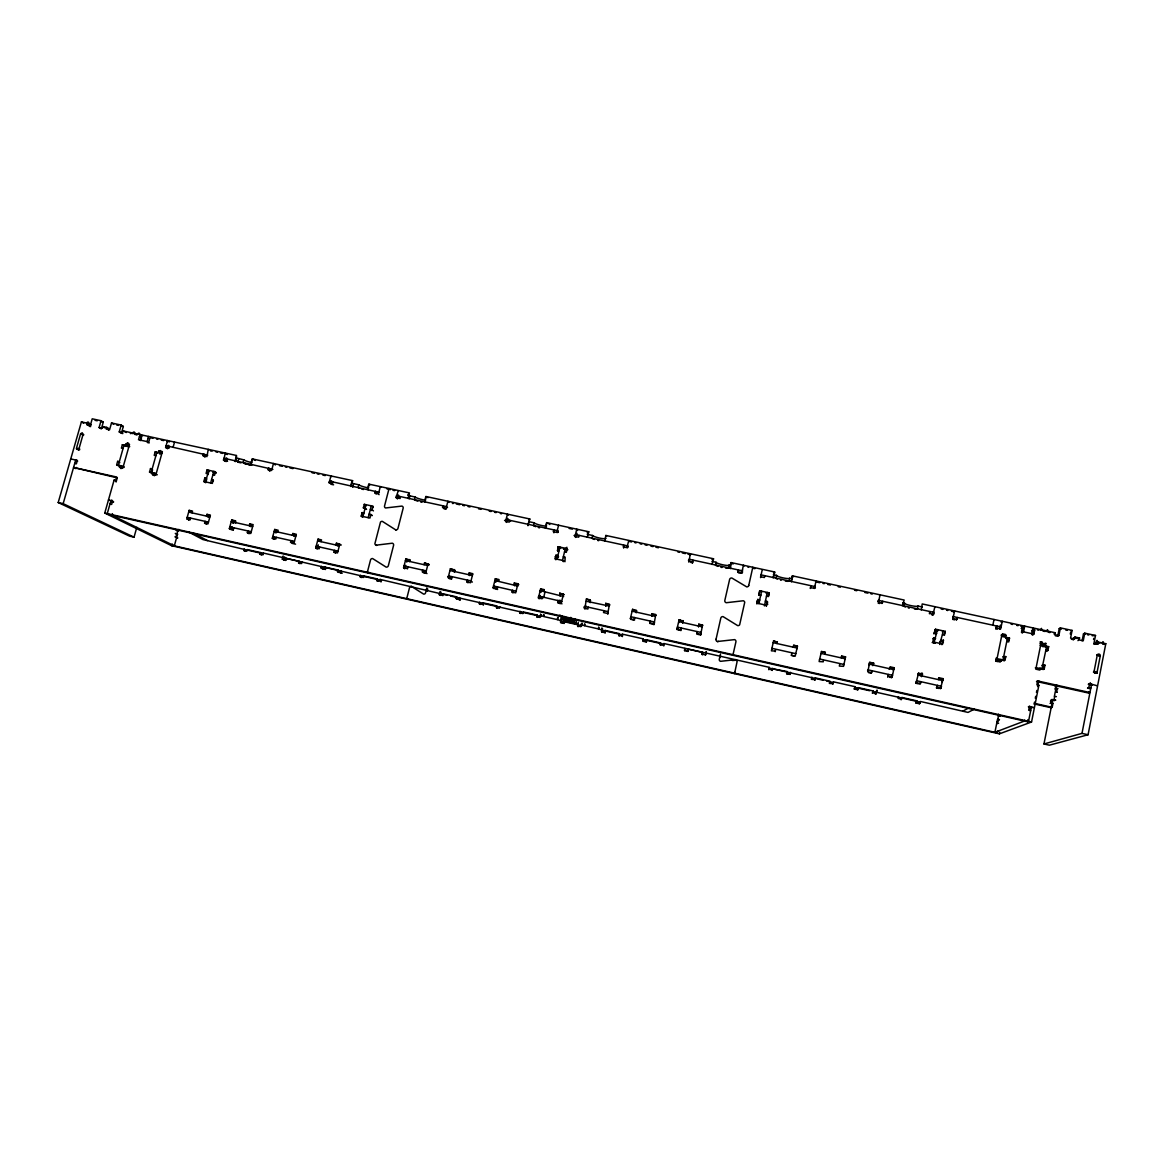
<?xml version="1.0" encoding="UTF-8"?>
<svg xmlns="http://www.w3.org/2000/svg" width="1164" height="1164" viewBox="0 0 1164 1164"><rect width="100%" height="100%" fill="white"/><g stroke="black" fill="none" stroke-linecap="round" stroke-linejoin="round"><path stroke-width="1.5" d="M748.685 585.725L752.802 567.261L752.788 568.221L754.898 568.672M395.964 530.027L382.403 521.399A1.862 1.775 -46.2 0 0 380.468 522.156L374.895 543.675A1.862 1.79 -47.9 0 0 376.234 545.159L376.641 545.48M1103.268 644.289L1103.312 643.823A3.929 0.786 -77.1 0 0 1102.119 643.125M757.72 600.275L757.764 599.445L759.656 599.853L759.612 600.697L757.72 600.275L756.891 603.985M759.714 590.774L758.841 595.342L759.714 590.774L769.186 592.84L768.546 596.172M760.689 576.034L760.994 574.856L814.815 586.54L814.48 587.718L815.426 587.922M762.216 569.778L760.529 577.62M760.718 595.75L760.776 594.906L758.884 594.484M761.532 592.345L761.605 591.196L758.826 603.578M764.704 576.602L764.777 575.671L764.355 577.533L760.572 576.704M764.413 605.92L767.294 592.432L767.192 593.582M767.236 601.526L766.334 606.066L767.236 601.526L765.345 601.104L767.163 602.355M1095.397 644.172L1095.615 643.532A3.929 0.771 -77.1 0 1 1096.968 640.418A3.929 0.771 -77.1 0 1 1097.303 642.513L1098.234 643.736M1047.6 631.499L1047.556 629.709L1046.96 630.291M1041.664 630.219L1041.489 628.385L1040.543 630.321M768.764 669.693L769.244 667.321L663.829 643.503L663.815 645.962M771.776 649.206L771.907 648.319L795.798 653.673M773.58 640.826L777.276 642.353L773.58 640.826L771.397 650.851L775.297 651.054M772.532 668.791L787.126 671.541L786.617 673.723L790.167 673.985L786.617 673.723M775.617 649.832L775.195 651.709M776.97 643.547L777.392 641.67M716.02 639.414L720.807 618.084A1.935 1.906 0.7 0 1 723.12 616.644L737.612 625.577A1.935 1.906 4.6 0 0 739.649 624.792L744.727 602.326A1.935 1.906 2 0 0 743.243 600.769L726.292 602.719A1.935 1.906 -1.1 0 1 724.823 600.449L729.61 579.483A1.921 1.892 -2.7 0 1 731.909 578.042L746.735 586.903A1.935 1.892 0.4 0 0 748.699 585.419M1096.794 644.23L1098.409 642.091L1105.8 643.692L1088.078 734.746L1049.346 745.193L1043.963 743.971L1052.634 700.277L1055.704 700.073M1087.525 688.113L1088.82 687.575L1089.577 683.705L1097.099 685.712M1091.73 685.29L1089.853 684.883L1090.275 682.715M1088.646 693.06L1089.955 692.551L1037.648 680.955L1036.557 681.507L1088.646 693.06L1088.878 691.925M1098.409 642.091L1098.03 644.012L1094 643.139L1095.513 635.471L1084.761 633.143L1083.48 633.871L1082.113 640.797M1043.963 743.971L1081.996 733.378L1091.599 684.156L1089.853 684.883M1096.008 671.526L1095.804 672.53A1.542 1.47 24.3 0 1 1095.28 673.359M1077.98 640.651L1079.61 638.018L1074.954 637.014L1073.339 639.647L1071.346 639.211M1084.761 633.143L1083.247 640.811L1079.232 639.938M1093.549 639.414L1093.767 638.338M1060.404 627.891L1059.225 628.633L1057.741 636.141L1058.891 635.529L1060.404 627.891L1072.088 630.408L1070.574 638.061L1074.576 638.934L1074.954 637.014M1050.51 701.601L1050.801 700.088M1050.161 703.318L1051.194 702.896L1051.878 699.448L1055.457 700.248M1055.253 687.051L1055.428 686.149M1034.432 703.987L1051.15 707.727L1052.183 707.319L1052.984 703.303L1051.194 702.896M1056.65 684.781L1055.937 688.812L1057.494 689.976M1054.017 699.71L1054.7 696.247M1057.974 688.579L1056.301 688.2L1055.617 691.649L1057.29 692.027M1070.283 634.016L1070.574 632.576M1024.655 720.138L1024.466 721.04L994.9 732.316L997.519 719.367L999.352 719.788M1045.068 643.837L1043.57 646.442L1045.068 643.837L1041.082 642.979L1035.829 669.169L1039.83 670.057L1040.223 668.136L1039.103 668.733L1044.224 669.009L1044.981 665.168L1041.867 665.342M1034.083 707.625L1029.442 706.344L1028.67 710.215L1030.664 710.666M113.155 501.713L110.944 500.578L107.263 513.6L109.489 514.692L1027.463 721.724L1027.87 719.73M1029.718 710.462L1030.358 707.246L1031.449 706.795L1028.54 721.316L1027.463 721.724M1037.648 680.955L1036.877 684.81L1038.885 685.261L1031.551 722L999.381 733.844L171.588 545.698L104.76 513.048L114.087 480.121L115.76 480.485L116.735 477.036L73.565 467.477L117.258 477.866M1045.272 646.631L1045.839 643.765M1034.127 704.075L1034.52 702.125M1035.291 698.225L1035.684 696.29M1036.455 692.405L1036.848 690.456M1037.619 686.571L1038.783 680.751M1043.09 669.62L1043.861 665.779L1044.981 665.168M1048.691 646.631L1047.542 647.315L1046.785 651.127L1047.92 650.458L1048.691 646.631L1040.049 645.293M1054.017 633.958L1055.268 632.75L1054.89 634.671L1058.891 635.529M997.082 731.458L996.719 733.233L997.926 731.138M999.381 733.844L999.716 732.229M1021.439 628.385L1024.335 628.051L1022.356 627.614L1021.585 631.426L1033.85 634.089L1034.621 630.277L1031.551 630.582M1023.287 628.793L1023.68 626.901L1020.872 626.29M1031.857 633.653L1033.006 627.934M1031.901 634.627L1032.759 634.817L1034.621 630.277M1000.4 625.141L999.818 627.978L1001.098 626.974L953.491 616.644L952.719 617.429L952.909 616.484M999.847 629.157L1000.429 626.305M998.363 661.749L995.729 661.167L996.428 657.704M995.729 661.167L996.66 660.541L1001.986 634.453L1005.943 635.326L1005.551 637.232M1000.633 661.414L1001.025 659.508L999.672 662.04L1000.633 661.414L996.66 660.541M1003.019 659.944L1007.544 637.654L1006.234 638.614M1004.023 661.007L1005.769 656.554L1002.815 656.758L1004.794 657.194M1008.024 641.335L1009.523 638.09L1001.593 636.359M1005.769 656.554L1004.998 660.381L997.053 658.635L995.802 659.479L1001.724 660.788M1009.523 638.09L1008.751 641.902L1006.758 641.48M998.581 714.187L998.217 715.918L999.891 716.297M996.864 723.368L998.406 719.57L996.864 723.368L997.752 723.572M992.848 625.184L994.027 619.495M997.533 629.142L995.817 628.764L996.195 626.872M995.817 628.764L997.141 626.116M941.923 644.696L943.451 640.2L940.759 640.476L942.709 640.913M944.033 634.613L945.299 631.354L935.492 629.215L934.008 633.725L935.492 629.215M943.451 640.2L942.651 643.998L932.859 641.844L933.644 638.061L935.609 638.483L932.946 638.76L933.644 638.061M945.299 631.354L944.499 635.151L942.549 634.715M936.496 687.88L937.617 685.436L936.496 687.88L939.115 688.462M938.81 679.703L939.217 677.797L943.146 678.67L940.425 688.768L940.818 686.847M952.749 618.884L954.669 610.969L953.956 611.711M941.88 681.769L943.146 678.67M956.299 619.815L957.405 617.502L956.575 619.83M1055.268 632.75L922.223 603.941L921.291 609.907M929.396 613.69L930.007 611.551L929.454 612.206M918.541 683.85L915.937 683.268L916.344 681.362M915.937 683.268L918.585 673.185L922.514 674.058L921.452 676.546L922.514 674.058M934.197 613.719L932.99 613.457L933.353 611.697M931.84 614.868L932.815 615.072L933.513 611.784M932.815 615.072L934.838 607.041M920.346 701.63L919.4 703.754L915.908 702.969L916.839 700.844L901.969 697.483L901.096 699.622L901.969 697.483M919.851 684.141L920.899 681.697L920.506 683.603L916.577 682.73M915.908 702.969L916.839 700.844M919.4 703.754L920.535 701.499L968.026 712.412L974.297 709.167M887.71 676.808L888.612 674.465L887.739 676.866M889.674 667.583L889.296 669.358L890.227 666.856L894.127 667.729L892.119 677.244L889.863 677.419M902.755 602.734L904.559 603.127L903.962 605.906A6.897 1.077 11.6 0 0 905.519 607.041M891.566 677.812L892.279 674.48M893.225 669.984L894.127 667.729M898.477 696.698L898.113 698.4L901.605 699.186M922.339 606.982L918.003 606.037L917.421 608.83A6.897 1.077 11.6 0 1 914.438 609.034M881.919 603.519L882.719 601.279L882.312 603.156L878.442 602.312L880.057 594.819L879.562 595.677M868.795 665.43L869.799 662.301L873.684 663.16L873.276 665.066M869.799 662.301L867.762 671.788L871.647 672.661L872.054 670.755L871.181 673.229L868.606 672.661M872.811 665.663L873.684 663.16M873.233 690.994L872.447 693.133L873.233 690.994L858.494 687.662L857.752 689.816L854.303 689.03L855.147 686.716L833.54 681.842L832.784 684.17M874.833 693.671L875.91 693.919L876.638 690.528M875.91 693.919L877.074 690.077M854.303 689.03L855.031 686.876M857.752 689.816L858.494 687.662M878.267 601.206L878.5 600.158M878.253 601.744L878.66 599.882M815.382 677.914L814.785 680.096L815.382 677.914L830.005 681.216L829.35 683.399L833.075 683.69L833.439 682.002M839.724 664.207L839.317 666.084L843.522 666.346L845.573 656.889L841.703 656.03L841.296 657.922M811.948 677.142L811.366 679.325L815.004 679.601M824.898 654.255L825.32 652.364L821.464 651.505L819.136 661.559L823.254 661.807L823.385 660.541M793.935 655.914L791.389 655.347L791.811 653.47M793.222 647.169L793.63 645.293L797.471 646.151L795.201 656.19L791.389 655.347M790.021 674.494L790.531 672.312M810.755 586.598L810.988 585.71L810.348 588.46L810.581 587.573L814.393 588.402L814.858 585.987M814.393 588.402L816.037 580.952L815.789 581.869M769.215 667.496L768.837 669.169L772.241 669.94M792.131 578.755L789.672 578.217L789.061 580.967A6.722 1.062 12.4 0 1 785.365 581.127M791.462 581.724L792.335 575.831L904.166 600.042L902.391 605.804M791.156 581.491L792.393 575.933L793.615 576.835M772.169 670.464L772.62 668.267M769.186 592.84L768.356 596.565L766.45 596.143M773.478 577.562L774.729 572.004L730.977 562.547L729.712 568.061M773.391 574.681L776.548 575.365L775.922 578.115A6.722 1.062 12.4 0 0 777.319 579.105M715.991 639.211A1.935 1.921 3.7 0 0 717.446 641.495L734.615 639.618A1.935 1.921 7.5 0 1 735.91 641.873L733.014 654.692M720.458 654.11L719.294 659.261A1.731 1.717 9.7 0 0 720.589 661.312L735.779 659.624A1.731 1.717 12.8 0 1 737.088 661.676L734.542 673.65L734.862 672.21M760.921 576.093L761.314 574.361M757.764 599.445L756.92 603.156L766.407 605.236M759.51 602.137L757.182 600.959M730.439 565.369L729.042 565.064L728.417 567.799A6.649 1.062 12.7 0 1 725.55 568.076M737.961 572.077L738.369 569.938L738.107 572.15M719.919 657.456L720.458 655.099M741.73 573.255L743.389 565.224L743.985 566.315M741.832 573.081L742.559 569.865M684.81 648.421L684.621 650.661L687.968 651.418L688.157 649.177L702.416 652.407L702.605 654.735M687.968 651.418L688.157 649.177M696.77 633.783L697.105 631.572L696.945 633.798M698.822 624.137L698.575 626.727L698.822 624.137L702.634 625.199M711.902 561.354L716.064 562.256L715.438 564.991A6.649 1.062 12.7 0 0 717.941 566.359M697.803 634.351L700.612 634.991L702.576 624.966M700.612 634.991L701.31 631.965M702.183 654.634L702.416 652.407M705.442 655.041L706.155 651.491M705.675 654.765L706.286 652.073M688.855 562.052L690.339 553.744L690.543 554.733L687.968 554.18M688.957 561.586L689.655 559.171M679.718 630.306L676.982 629.011L679.121 619.743L683.108 621.329L679.121 619.743M692.565 562.852L692.798 560.044L692.595 562.736M677.23 629.739L677.666 627.891M680.722 629.855L681.158 627.993L680.969 630.582L676.982 629.011M682.875 620.572L682.686 623.177M684.621 650.661L685.014 649.003M651.491 623.962L653.964 624.53L655.783 614.519L652.058 613.69L651.971 616.309L652.058 613.69M653.964 624.53L654.401 622.682M660.585 642.95L660.483 645.205L660.585 642.95L646.442 639.749L646.384 642.019L643.066 641.262L643.008 638.803L622.26 634.118L622.42 636.592M663.917 643.707L663.538 645.365L660.206 644.609M634.089 619.394L634.526 617.546L634.496 620.165L630.379 618.564L632.547 609.339L636.664 610.955L632.547 609.339M636.257 610.169L636.228 612.802M643.125 639.007L642.732 640.666L646.049 641.408M649.89 622.944L650.327 621.096L650.254 623.686L649.89 622.944L653.615 623.773M646.384 642.019L646.442 639.749M619.103 633.58L619.117 635.85L619.103 633.58L605.062 630.408L605.135 632.692L605.062 630.408M622.405 634.322L622.013 635.981L618.71 635.224M633.26 619.888L630.801 619.335L631.237 617.487M598.689 627.163L598.311 628.706L602.239 630.306L622.813 634.947M598.849 627.381L598.485 628.924L584.503 625.766L584.881 624.224M605.731 603.345L605.804 605.993L605.731 603.345L609.412 604.174L607.739 614.156L608.175 612.322M601.613 629.448L601.977 627.905M605.135 632.692L601.846 631.95L601.773 629.666M601.846 631.95L602.603 628.764M623.671 547.88L623.657 545.043L623.715 547.647M627.556 547.764L627.978 545.96M627.993 546.862L627.338 545.843L575.438 534.582L576.267 535.978L574.041 535.498M587.209 534.32L592.622 535.498L591.967 538.175A6.533 1.033 13.5 0 0 594.368 539.47M572.979 618.724L572.499 620.616L574.376 620.95M564.336 616.469L564.104 620.15L573.707 622.056L574.23 619.888M574.987 618.695L574.463 620.892L572.906 619.03M578.29 622.303L577.708 624.762L576.02 622.74L576.456 620.892M577.941 624.282L578.101 626.581L577.941 624.282L564.031 621.139L564.22 623.438L560.961 622.696L560.757 620.397M585.216 607.186L584.779 609.005L586.394 599.038L590.075 599.853L590.206 602.516L590.075 599.853M581.724 625.621L581.418 623.264M581.229 625.024L580.836 626.668L577.548 625.926M583.819 607.084L585.419 607.448L585.827 605.731M582.349 623.22L581.767 625.679L561.368 621.067L557.28 619.437L557.731 617.589M588.315 607.201L587.864 609.034L584.197 608.219M584.692 624.006L584.328 625.548L581.04 624.806M558.284 603.068L558.036 600.42L558.284 603.068L560.713 603.607M559.811 593.102L560.059 595.779L559.811 593.102L564.133 594.76L560.495 593.946M575.627 537.433L575.001 536.386L576.762 529.154L577.577 530.58M559.913 600.013L559.942 603.549M575.729 536.982L576.5 533.825M576.267 535.978L576.922 533.287M561.936 603.883L561.252 603.068L563.478 593.916M558.007 617.517L557.498 619.655L543.632 616.527L544.01 614.999M579.09 535.367L578.654 537.186L575.001 536.386M560.481 615.218L560.248 616.163L559.404 615.218M560.553 620.179L561.223 617.415M560.961 622.696L561.95 618.622M563.478 619.801L561.95 618.084L562.401 616.207M560.335 616.222L562.75 616.251M565.893 620.616L566.33 618.768M545.29 528.034L546.614 522.621L588.795 531.759L587.238 537.375M562.605 616.876L570.564 618.317L570.782 617.371M553.889 532.705L553.628 529.838L553.933 532.486M539.63 596.957L539.179 598.791L538.423 597.947L540.649 588.824L544.301 589.639L543.85 591.457M540.809 592.112L540.649 588.824M538.292 596.885L539.878 597.234L540.3 595.532M558.574 525.211L556.814 532.443L553.191 531.642M537.128 615.058L537.404 617.371L537.128 615.058L523.32 611.944L522.912 613.573L519.682 612.831L520.075 611.202M557.716 532.603L558.153 530.799M540.94 616.367L540.533 614.039M540.372 615.8L539.98 617.429L536.72 616.687M541.493 614.65L541.042 616.484L450.628 596.041M556.057 555.155L556.756 556.145L555.868 559.753L555.184 558.793L556.057 555.155L557.876 555.563M558.123 546.702L557.92 551.314L558.123 546.702L567.232 548.681L566.344 552.318L564.525 551.911M557.003 559.186L559.942 547.095L560.844 548.433M543.792 614.767L543.413 616.294L540.154 615.567M563.565 549.03L566.271 549.626L566.868 547.226M564.947 561.761L565.166 557.163L563.347 556.756L564.016 557.731M533.621 525.517L534.276 522.84L528.922 521.69M520.803 611.9L520.41 613.53L519.682 612.831M496.635 605.906L497.043 608.248L496.635 605.906L482.944 602.821L482.536 604.436L479.321 603.709L479.728 602.094M499.865 606.648L499.458 608.263L496.228 607.535M527.932 525.692L528.849 522.01M424.482 501.8L425.849 496.475L529.838 518.984L527.947 524.818M512.073 592.039L512.524 590.221L512.917 592.898L512.073 592.039L515.696 592.854L517.936 583.761L514.313 582.946L514.706 585.638L514.313 582.946M480.587 602.821L480.179 604.436L479.321 603.709M483.38 605.164L482.944 602.821M506.5 522.418L505.642 521.312L507.417 514.139L508.275 515.259M506.616 521.967L507.504 518.387M504.55 520.41L507.228 520.992L507.81 518.649M494.438 586.845L493.987 588.649L493.07 587.791L495.326 578.712L498.949 579.512L498.498 581.331M495.646 582.015L496.242 579.599L495.326 578.712M495.195 588.926L497.595 589.464L496.693 588.591L497.144 586.772L498.047 587.645M456.055 598.456L460.187 599.911L456.055 598.456L456.463 596.841L442.887 593.771L442.844 595.662M456.986 599.184L457.394 597.568L456.463 596.841M459.256 599.184L459.664 597.554M466.953 581.927L467.419 580.123L468.423 581.011L467.972 582.815L466.953 581.927L470.547 582.742L472.817 573.677L469.223 572.877L468.772 574.696L469.776 575.598L470.227 573.794L469.223 572.877M441.083 592.185L440.268 595.401L439.279 594.659L440.094 591.428M450.41 568.687L455.037 570.404L450.41 568.687L448.14 577.708L451.719 578.508L452.17 576.704M449.668 576.806L449.202 578.61L451.588 579.134M453.989 569.472L453.538 571.291L454.586 572.208M424.089 564.7L424.54 562.91L429.24 564.642L424.54 562.91M426.97 573.619L425.806 572.703L428.105 563.696M443.79 508.071L442.989 505.816L442.538 507.606L446.088 508.377L447.893 501.248L448.955 502.412M407.982 598.703L406.716 598.66L409.539 587.616A1.673 1.615 -50.2 0 1 411.387 586.35L423.58 594.077A1.673 1.615 -50.1 0 0 425.573 592.825L426.839 587.849M427.188 591.297L427.755 589.013M452.418 503.503L453.48 503.386M404.737 568.599L403.588 567.726L405.901 558.749L410.354 560.248M404.825 568.658L405.683 565.297M406.6 561.717L407.109 559.695L405.901 558.749M407.516 568.818L407.982 567.014M409.437 559.535L409.364 561.63M397.695 498.759L398.175 495.137M377.092 578.901L378.271 579.701L377.849 581.287L376.67 580.501L377.092 578.901L363.721 575.889L363.313 577.49L360.171 576.777L360.578 575.176M396.386 496.912L398.132 497.29L398.641 495.311M399.921 498.629L400.372 496.853M380.235 579.614L379.828 581.214L376.67 580.501M380.992 582L381.414 580.399L379.857 579.352L447.311 595.299M368.901 572.397L368.697 573.154L367.344 572.252L370.53 559.957A1.862 1.79 -49.4 0 1 372.596 558.545L386.113 567.101A1.862 1.79 -49.3 0 0 388.339 565.704L393.578 545.392A1.862 1.79 -47.4 0 0 392.283 543.21L376.234 545.159M395.731 529.824A1.862 1.79 -45.9 0 0 397.957 528.427L403.151 508.246A1.862 1.775 -44.2 0 0 401.856 506.093L385.546 507.97A1.848 1.775 -44.8 0 1 384.557 505.904L389.067 488.516L390.333 489.709M409.161 498.847L409.932 495.879L415.155 497.013A6.46 1.004 14.6 0 0 425.238 500.142M415.155 497.013L414.471 499.647A6.46 0.989 14.6 0 0 417.789 501.175M793.63 645.293L797.471 646.151M262.933 552.944L361.815 575.976L361.393 577.577L360.171 576.777M397.259 498.672L396.022 497.494L398.263 490.815M337.458 571.64L341.867 573.154L337.458 571.64L337.88 570.04L324.611 567.057L324.189 568.643L325.527 569.458L322.428 568.76L321.075 567.945L321.497 566.344M338.753 572.455L339.175 570.855L337.88 570.04M340.586 572.353L341.008 570.753M367.373 489.404L368.77 484.108L409.466 492.925L408.026 498.468M362.12 512.582L363.488 513.702L362.571 517.238L361.204 516.132L362.12 512.582L363.881 512.96M363.357 507.853L366.471 509.366L363.357 507.853L364.288 504.318L373.047 506.224L372.116 509.774L373.44 510.894M364.725 508.988L365.642 505.452L364.288 504.318M362.95 516.51L366.034 504.696M368.202 517.674L371.287 505.845L373.062 507.358M374.968 492.925L375.419 491.164L376.743 492.343L376.278 494.103L374.968 492.925L378.475 493.682L380.308 486.61L380.846 487.119M370.88 514.503L372.218 515.608L369.134 514.124L370.88 514.503L369.963 518.053L361.204 516.132M322.428 568.76L322.85 567.174M350.975 484.879L351.703 482.507M250.784 464.101L252.195 458.878L352.576 480.616L350.961 486.537M334.024 552.129L334.49 550.354L335.96 551.329L335.494 553.104L334.024 552.129L337.516 552.915L339.859 543.995L336.367 543.224L335.901 544.999M352.721 487.279L353.667 483.686L358.832 484.806A6.446 0.989 14.9 0 0 368.537 487.891M337.356 546.003L337.822 544.228L336.367 543.224M358.832 484.806L358.148 487.425A6.446 0.975 14.9 0 0 359.56 488.211M298.973 561.252L300.385 562.096L299.963 563.682L298.551 562.838L298.973 561.252L285.806 558.284L285.937 560.19M302.073 561.965L301.651 563.551L298.551 562.838M330.663 483.729L331.362 481.096M328.917 482.26L331.507 482.813L331.929 481.183M333.02 481.954L332.555 483.715L329.077 482.958L330.94 475.931L331.798 476.643M318.31 544.868L317.219 549.015L315.691 548.026L318.048 539.136L321.526 539.907L321.06 541.682M319.649 547.022L319.183 548.797L315.691 548.026M285.689 560.451L282.299 559.171L283.143 555.999M283.769 560.015L284.613 556.858M292.382 535.28L292.862 533.505L296.325 534.291L293.954 543.152L290.491 542.366L290.971 540.605L292.571 541.609L292.106 543.37L295.569 544.155M287.217 559.331L285.806 558.284M293.983 536.313L294.463 534.552L292.862 533.505M260.372 552.536L261.9 553.395L261.478 554.981L259.95 554.122L260.372 552.536L247.321 549.583L246.884 551.169L243.829 550.47L244.251 548.899M263.442 553.235L263.02 554.806L259.95 554.122M274.471 537.55L274.006 539.31L272.318 538.292L274.704 529.46L278.152 530.231L277.672 531.992M275.737 532.85L276.363 530.508L274.704 529.46M276.261 537.302L275.781 539.077L272.318 538.292M247.35 532.705L247.83 530.929L249.576 531.977L249.111 533.738L247.35 532.705L250.784 533.476L253.17 524.644L249.736 523.887L249.256 525.648L251.002 526.71L251.482 524.949L249.736 523.887M188.059 531.715L202.914 539.558L245.822 549.772L245.4 551.343L243.829 550.47M269.844 470.969L268.171 469.718L268.651 467.972L270.324 469.238L269.873 470.867M236.481 455.561L236.554 458.019L243.814 459.867L243.101 462.443A6.46 0.946 15.5 0 0 246.361 463.898M233.295 530.187L229.337 528.66L231.738 519.872L235.725 520.963M231.156 529.707L231.985 526.637M232.946 523.131L233.542 520.948L231.738 519.872M233.324 529.751L233.804 528.005M235.157 520.628L234.677 522.389L235.695 522.985M204.573 523.116L205.053 521.356L206.959 522.432L206.479 524.178L204.573 523.116L207.992 523.873L210.393 515.099L206.988 514.342L206.508 516.088L208.4 517.18L208.88 515.434L206.988 514.342M223.837 460.362L225.176 453.029L225.787 453.465M226.369 461.526L225.088 461.25L225.932 458.223M224.055 459.489L226.18 459.94L226.704 457.99M227.577 461.337L226.66 460.711L227.708 459.373M235.521 461.526L236.481 457.99M237.965 461.672L238.766 458.776M204.835 456.841L202.943 455.546L203.424 453.815L205.315 455.109L205.053 456.885M192.06 512.873L192.54 511.112L189.15 510.356L186.72 519.115L190.125 519.872L190.605 518.111M188.684 520.192L189.165 518.446M206.916 456.695L208.24 449.362L209.025 449.901M204.806 478.04L206.697 479.262L205.752 482.725L203.846 481.518L204.806 478.04L206.508 478.419M212.867 474.897L214.569 475.261L215.529 471.784L207.047 469.936L206.086 473.413L207.789 473.777M205.548 481.896L208.734 470.3M207.978 474.636L208.923 471.173L207.047 469.936M210.64 483.016L213.827 471.42L216.3 473.064L212.925 472.322M171.588 545.698L171.996 544.243M174.149 545.145L173.843 546.207L172.054 545.334L172.359 544.257M177.728 537.972L175.953 537.07L177.845 530.668L176.142 530.289M175.269 533.418L177.568 534.116L174.324 545.843L111.977 515.259L112.442 513.63M176.739 530.595L178.441 530.988L178.878 529.402M168.591 445.317L167.631 448.751L165.623 447.442L167.543 440.545L169.551 441.884M169.464 446.452L168.969 448.169L165.623 447.442M173.101 447.238L174.542 442.058M147.13 441.593L148.585 436.442M150.505 468.568L152.571 469.805L151.611 473.253L149.53 472.031L150.505 468.568L152.178 468.932M161.898 453.334L155.19 451.879L154.215 455.328L155.889 455.691M156.864 452.243L151.204 472.395L157.3 474.767M90.676 426.606L89.235 426.286L89.715 424.598L87.46 423.201L81.407 421.892L58.2 502.542L129.568 536.153L134.049 537.171L136.814 527.336M152.397 474.505L152.891 472.773L154.943 473.995L154.463 475.727L152.397 474.505L155.758 475.232L162.378 451.617L159.017 450.89L158.537 452.607M159.584 453.975L160.545 450.541M160.574 453.902L161.054 452.185L159.017 450.89M796.802 648.915L797.049 648.028L773.158 642.688M124.024 445.084L118.335 465.163L124.024 467.448M119.514 467.244L119.994 465.527L122.162 466.779L121.682 468.495L119.514 467.244L122.846 467.986L129.51 444.459L126.178 443.731L125.683 445.448M116.08 482.012L117.069 478.535M113.577 502.019L111.395 501.538L111.817 500.025M120.736 468.539L121.231 466.822M127.007 446.409L127.851 443.426L127.138 442.975L128.695 443.324M127.836 446.758L128.316 445.055L126.178 443.731M141.15 436.66L139.476 436.296L138.501 439.73L148.803 441.956L149.763 438.522L148.104 438.159M140.175 440.094L141.63 434.943M140.728 440.632L141.455 438.071M108.543 430.142L108.936 428.759L106.739 427.377L102.898 426.548L102.403 428.265L99.1 427.537L101.05 420.713L92.218 418.807L90.268 425.631L86.965 424.918L87.46 423.201M122.846 433.575L121.391 433.27L123.34 426.446L121.187 425.064L111.511 422.969L109.561 429.807L106.244 429.094L106.739 427.377M121.391 433.27L119.237 431.902L121.187 425.064M235.07 461.511L236.394 455.459L123.035 430.913L122.555 432.63L119.237 431.902M118.844 466.037L116.662 464.785L117.637 461.351L119.31 461.715M129.728 446.612L122.351 444.721L121.391 448.155L123.049 448.518M75.893 468.714L76.242 467.462M88.333 425.34L88.624 424.351L90.21 425.326A1.79 0.844 -78.6 0 0 91.243 424.627L86.631 423.638M101.05 420.713L103.276 422.11L101.326 428.919L99.1 427.537M134.049 537.171L63.162 503.663L75.704 460.027L77.435 460.973M78.977 448.664L76.504 448.125L80.651 433.692L82.222 432.79L83.11 434.288L78.817 449.362C73.492 447.165 78.192 450.657 79.763 449.042M821.464 651.505L825.32 652.364M819.456 659.886L819.82 659.057L843.929 664.455L843.449 665.27M352.125 481.678L352.634 480.703M841.703 656.03L841.354 656.671L845.573 656.889M878.238 601.497L878.849 600.435L933.921 612.395L932.99 613.457M844.671 659.61L845.166 658.78L821.057 653.397M868.781 665.008L869.392 664.193L893.734 669.635M867.558 670.668L868.169 669.882L892.512 675.338L891.784 676.095M407.997 494.86L408.637 494.074M936.511 630.626L937.457 629.637L933.877 643.197M935.958 634.147L936.671 633.434L934.707 632.998M942.36 631.907L943.335 630.932L939.726 644.492M918.585 673.185L917.945 673.767L921.844 674.64M919.342 675.266L922.004 672.923M1001.142 622.173L1002.262 621.27L1000.705 628.88L996.748 628.022M939.217 677.797L938.49 678.35L942.404 679.223M941.763 681.318L942.753 680.591L918.178 675.091M1005.943 635.326L1004.969 636.039L1001.025 635.18M940.585 687.036L941.56 686.323L916.985 680.824M1021.308 628.371L1022.356 627.614M1032.759 634.817L1033.85 634.089M528.718 519.784L529.838 519.071M1041.082 642.979L1039.961 643.663L1043.948 644.536M1070.851 631.15L1072.088 630.408M1045.839 646.704L1046.683 646.195L1041.94 668.733M1073.339 639.647L1074.576 638.934M1078.344 638.745L1079.61 638.018M1035.393 667.714L1044.224 669.009M1095.513 635.471L1092.181 635.762M962.715 711.204L968.841 707.93M1097.477 643.576L1098.409 643.081M1104.432 644.39L1105.8 643.692M1096.91 655.376L1097.245 655.201A1.557 1.47 23.2 0 1 1099.049 654.095A1.557 1.47 23.2 0 1 1100.271 655.87L1097.143 671.934A1.557 1.47 24.3 0 1 1095.339 673.054A1.557 1.47 24.3 0 1 1094.116 671.264L1097.245 655.201L1099.936 656.03M587.209 532.603L588.78 531.846M1038.885 685.261L1037.648 685.771M1055.166 688.71L1056.301 688.2M1093.563 671.512L1097.143 671.934L1095.804 672.53L1097.128 672.807M1029.442 706.344L1028.365 706.81L1031.857 707.581M1088.267 684.257L1089.577 683.705M1052.984 703.303L1050.495 703.391M1089.533 688.55L1090.843 688.026L1088.82 687.575M711.975 559.317L713.517 558.851M711.932 564.453L713.576 558.778L605.775 535.425L605.004 541.231M773.58 572.339L774.642 572.077L773.041 577.722M718.508 641.379L717.475 641.67M732.447 660.541L735.968 660.206A1.731 1.702 12.9 0 1 736.55 660.526M561.994 618.011L571.961 620.485M1056.446 690.441L1055.195 689.932M766.698 601.744L767.643 601.904M573.707 622.056L575.962 622.696M95.026 420.32L97.223 420.801M100.526 421.514L103.276 422.11M116.706 425.006L118.51 425.398M121.522 426.053L123.34 426.446M1059.225 628.633L1061.408 629.113M1065.758 630.044L1067.213 630.364M1083.48 633.871L1085.488 634.307M1087.496 634.744L1088.835 635.035M132.681 433.605L132.361 433.532A3.565 1.571 -78.5 0 1 135.009 433.488M134.529 433.997L137.323 434.608A3.579 1.571 -78.5 0 1 139.971 434.783M1043.482 630.859L1046.451 631.514M1097.303 642.513L1099.936 643.095M87.082 424.016L89.715 424.598M748.67 567.334L747.855 567.144M946.579 610.198L947.787 610.46L947.059 610.3M953.883 611.784L951.454 611.246M106.55 428.236L108.936 428.759M126.352 432.528L123.035 430.913M131.125 433.561L130.353 433.59M134.442 434.288L136.77 434.783M140.247 435.54L142.561 436.034M150.651 437.795L153.008 438.304M156.543 439.075L157.737 439.323M161.272 440.094L163.644 440.603M167.194 441.374L168.373 441.636M212.212 451.123L210.582 450.992M216.009 451.952L217.493 452.272M220.447 452.912L222.761 453.407M225.932 454.106L226.995 454.324M279.476 465.702L282.27 466.298M285.355 466.968L286.795 467.288M289.923 467.957L292.964 468.612M312.054 472.759L314.44 473.268M317.306 473.894L318.936 474.243M322.821 475.087L325.207 475.596M387.059 488.996L389.023 489.433M392.966 490.277L394.712 490.655M456.332 504.012L459.707 504.739M462.792 505.409L464.465 505.773M468.088 506.558L470.023 506.966M478.535 508.814L481.008 509.352M489.229 511.127L491.077 511.534M494.511 512.276L496.097 512.611M500.316 513.528L501.538 513.804M569.08 528.427L572.426 529.154M629.055 541.42L631.601 541.973M634.86 542.671L636.053 542.933M640.185 543.835L641.742 544.17M645.132 544.898L646.966 545.29M650.894 546.149L652.989 546.6M655.87 547.226L658.431 547.778M677.914 551.998L679.47 552.333M682.293 552.944L685.392 553.628M817.099 582.146L819.747 582.728M822.948 583.411L824.258 583.702M827.677 584.444L830.456 585.041M838.182 586.714L840.35 587.18M854.551 590.264L856.733 590.73M864.881 592.505L867.908 593.16M870.876 593.8L872.229 594.091M941.21 609.034L942.913 609.398M1011.08 624.166L1012.476 624.471M1016.667 625.374L1018.078 625.679M1033.312 628.982L1034.694 629.288M1037.459 629.884L1038.855 630.19M1043.002 631.077L1044.748 631.455M1048.095 632.183L1049.943 632.59M1073.717 637.741L1074.881 637.988M1076.031 638.236L1076.904 638.425M1097.07 642.79L1098.452 643.095M1102.934 644.07L1104.054 644.303M88.988 425.064L90.21 425.326M605.964 538.379L605.28 538.234A6.533 1.048 13.5 0 1 599.562 538.074A6.533 1.048 13.5 0 1 592.622 535.498M1031.915 630.67L1033.53 631.019M1055.224 635.719L1057.218 636.155M1093.694 644.056L1094.698 644.274M147.464 442.553L149.21 442.931M237.572 462.123L241.021 462.865M244.469 463.621L251.366 465.12M1021.41 632.343L1022.53 632.59M688.419 560.335L689.35 560.539L689.059 559.244L742.123 570.767L742.617 572.121M202.943 455.546L206.319 456.288M223.27 459.969L226.66 460.711M268.171 469.718L271.605 470.474L273.482 463.49L275.417 464.974M396.022 497.494L399.528 498.265M505.642 521.312L509.235 522.098L509.672 520.293L510.53 521.399M623.22 546.862L626.901 547.662L628.735 540.634M688.637 561.077L692.362 561.892M737.947 571.786L741.715 572.601M929.614 613.428L933.513 614.286M953.098 618.535L957.012 619.394M331.202 484.311L333.573 484.821M444.066 508.843L446.045 509.279M690.936 562.503L692.333 562.809M738.442 572.833L740.551 573.285M878.194 603.199L879.649 603.519M952.807 619.423L954.756 619.845M1041.096 641.931L1042.216 642.164M1002.568 633.856L1005.521 634.496M1039.976 641.99L1042.216 642.484M1045.199 643.125L1045.941 643.299M1005.9 638.221L1008.533 638.803M1043.57 646.442L1047.542 647.315M1042.202 646.457L1042.944 646.617M1045.927 650.021L1047.92 650.458M563.347 548.695L567.872 549.684M765.956 593.014L769.098 593.713M934.794 629.957L938.053 630.67M372.116 509.774L370.37 509.396L371.694 510.516M557.236 550.325L559.055 550.717M76.969 448.955L78.774 449.871M77.435 449.319L79.589 449.799M1093.491 672.312L1097.245 673.127M556.756 556.145L558.56 556.538M554.995 556.785L558.414 557.527M939.886 641.349L943.422 642.121M766.392 603.985L767.774 604.291M203.846 481.518L212.328 483.395L213.288 479.903L211.601 479.539L213.463 480.747M555.184 558.793L564.293 560.786M932.16 642.543L935.405 643.256M116.662 464.785L124.053 466.677M149.53 472.031L156.238 473.501M1035.509 668.223L1040.732 669.373M76.373 460.929L77.61 461.206M1088.776 684.359L1092.298 685.145M74.714 463.461L76.373 463.825L77.362 460.391L70.757 458.936L71.528 459.358M1087.773 688.171L1089.286 688.491M1055.239 688.913L1056.737 689.248M1056.941 692.173L1055.268 691.809L1054.351 696.407L1056.388 696.625M1051.732 700.073L1054.409 700.67M233.542 520.948L235.681 521.414M337.822 544.228L341.299 544.999M407.109 559.695L410.208 560.393M470.227 573.794L472.613 574.332M496.242 579.599L498.643 580.138M515.157 583.833L518.766 584.634L517.936 583.761M541.406 589.682L543.821 590.221M590.643 600.682L586.394 599.038M606.24 604.16L609.921 604.989M652.407 614.476L656.118 615.305M698.997 624.879L702.503 625.665M869.333 662.913L873.204 663.771M889.936 667.51L893.588 668.325M188.655 512.102L209.913 516.86M252.69 526.419L231.258 521.618L233.658 523.058M295.845 536.051L274.224 531.221L276.45 532.617M317.568 540.911L339.393 545.785M427.639 565.5L405.436 560.539L407.065 561.805M449.959 570.491L472.366 575.496M608.976 606.008L586.19 601.206M632.11 611.187L655.347 616.382M702.154 626.829L678.699 621.591L679.034 622.595M539.616 591.428L541.202 591.792L540.212 590.643L563.638 596.521M1035.407 703.565L1052.183 707.319M208.472 522.112L187.215 517.354L189.819 518.795M251.264 531.701L229.817 526.899L232.233 528.311M294.434 541.376L272.798 536.531L275.024 537.899M337.997 551.125L316.157 546.236L318.194 547.56M426.271 570.898L404.053 565.922L405.683 567.174M447.645 576.573L450.017 577.111L448.591 575.904L471.013 580.923L472.337 582.102M111.133 501.262L113.475 501.786M1029.631 707.319L1031.871 707.828M229.337 528.66L232.756 529.431M403.588 567.726L407.138 568.527M425.806 572.703L422.256 571.902L422.707 570.113L423.871 571.029L423.42 572.819L425.777 573.357M493.07 587.791L496.693 588.591M538.423 597.947L542.075 598.776L542.511 596.943L543.253 597.772M557.6 602.254L561.252 603.068M607.23 613.384L603.534 612.555L603.971 610.707L604.494 611.493M696.683 633.434L700.437 634.278M888.205 676.371L892.119 677.244M937.224 687.357L941.167 688.244M409.932 495.879L407.967 495.238M353.667 483.686L351.528 482.944M109.969 504.056L111.642 504.434L112.617 500.957L108.441 500.025L109.183 500.404M58.2 502.542L63.162 503.663M104.76 513.048L1031.551 722M1081.996 733.378L1088.078 734.746M1000.182 716.18L998.508 715.802L997.81 719.25L999.483 719.628M175.779 533.709L177.568 534.116M245.822 549.772L263.224 553.7M361.815 575.976L381.414 580.399M643.459 639.618L664.193 644.303M769.142 668.02L823.268 680.256M826.556 680.998L833.162 682.482M854.667 687.342L869.624 690.732M872.956 691.474L919.764 702.052M997.563 719.934L998.45 720.138M282.299 559.171L285.384 559.869M321.075 567.945L324.189 568.643M439.279 594.659L442.48 595.386M560.364 622.042L563.638 622.769M601.381 631.31L604.669 632.052M684.417 650.079L687.779 650.836M702.038 654.066L705.399 654.823M854.667 688.579L858.13 689.364M872.869 692.696L876.346 693.482M916.475 702.547L919.982 703.347M174.906 536.837L175.953 537.07M997.708 723.019L998.61 723.222M176.695 537.739L177.539 537.928M172.054 545.334L997.577 732.913M558.167 602.297L559.375 602.865M571.99 618.666L572.586 618.87M252.195 464.785L251.017 464.232L252.443 459.009L255.382 460.42M368.115 489.811L368.959 484.253L370.021 484.791M425.166 502.193L426.024 496.606L428.032 497.654M192.482 532.632L207.468 540.591M114.087 480.121L116.284 481.314M545.872 528.398L546.76 522.738L547.633 523.247M189.15 510.356L191.1 511.462M548.957 524.004L549.83 524.513M117.637 461.351L119.819 462.603M82.193 434.739L80.607 433.808L83.852 434.798M605.891 535.542L606.706 536.037M81.407 421.892L83.692 423.289M122.351 444.721L126.178 446.409M324.611 567.057L325.949 567.872M102.898 426.548L105.109 427.93M155.19 451.879L157.242 453.174M111.511 422.969L113.694 424.365M139.476 436.296L141.572 437.635M363.721 575.889L364.943 576.689M168.78 447.471L166.103 445.71L207.745 455.197M766.494 602.166L767.643 602.923M318.048 539.136L319.562 540.154M730.483 568.643L731.065 562.649L733.102 564.045M224.07 460.522L225.088 461.25M226.18 459.94L223.75 458.223L272.9 469.354M411.532 586.38L412.463 587.122A1.673 1.615 -50.2 0 0 411.678 587.209M226.383 453.902L227.3 454.542M331.507 482.813L329.543 481.198L379.362 492.314M376.452 492.285L379.086 494.671M398.132 497.29L396.473 495.733L446.539 506.587L447.514 507.635M494.744 587.122L493.521 585.972L516.365 591.254M496.097 581.709L494.875 580.516L517.98 586.089M539.878 597.234L538.874 596.128L561.921 601.512M543.675 597.452L545.014 591.981M507.228 520.992L506.078 519.522L557.25 530.624L558.167 532.05M585.419 607.448L584.634 606.371L607.666 611.537L608.35 612.584M563.347 561.674L562.459 560.393L565.398 548.288L566.271 549.626M630.379 618.564L630.801 619.335M631.368 617.749L630.801 616.716L654.052 621.925L654.503 622.929M677.754 628.138L677.404 627.163L700.874 632.416L701.092 633.362M86.543 423.158A3.55 1.673 -78.6 0 1 89.017 423.114M918.003 606.037A6.897 1.091 11.6 0 1 910.583 605.542A6.897 1.091 11.6 0 1 904.559 603.127M909.259 608.146A6.897 1.077 11.6 0 1 908.313 607.914M598.689 540.707A6.533 1.033 13.5 0 1 597.758 540.489M789.672 578.217A6.722 1.077 12.3 0 1 782.95 577.853A6.722 1.077 12.3 0 1 776.548 575.365M729.042 565.064A6.649 1.062 12.7 0 1 722.655 564.773A6.649 1.062 12.7 0 1 716.064 562.256M781.146 580.312A6.722 1.062 12.4 0 1 780.549 580.152M722.029 567.494A6.649 1.062 12.7 0 1 720.851 567.217M251.919 462.661A6.46 0.946 15.5 0 1 243.814 459.867M250.347 465.047A6.46 0.946 15.5 0 1 248.543 464.582M546.556 525.968A6.504 1.033 13.8 0 1 540.009 525.124A6.504 1.033 13.8 0 1 534.276 522.84M539.587 527.845A6.504 1.018 13.8 0 1 538.234 527.481M535.804 526.695A6.504 1.018 13.8 0 1 533.709 525.604M363.43 489.535A6.446 0.975 14.9 0 1 361.611 488.982M421.921 502.31A6.46 0.989 14.6 0 1 420.786 502.048M1097.026 654.75A1.542 1.47 23.3 0 1 1098.918 655.943M1023.331 627.149L1022.181 632.838L1023.563 631.863L1024.727 626.145L1023.331 627.149"/></g></svg>
